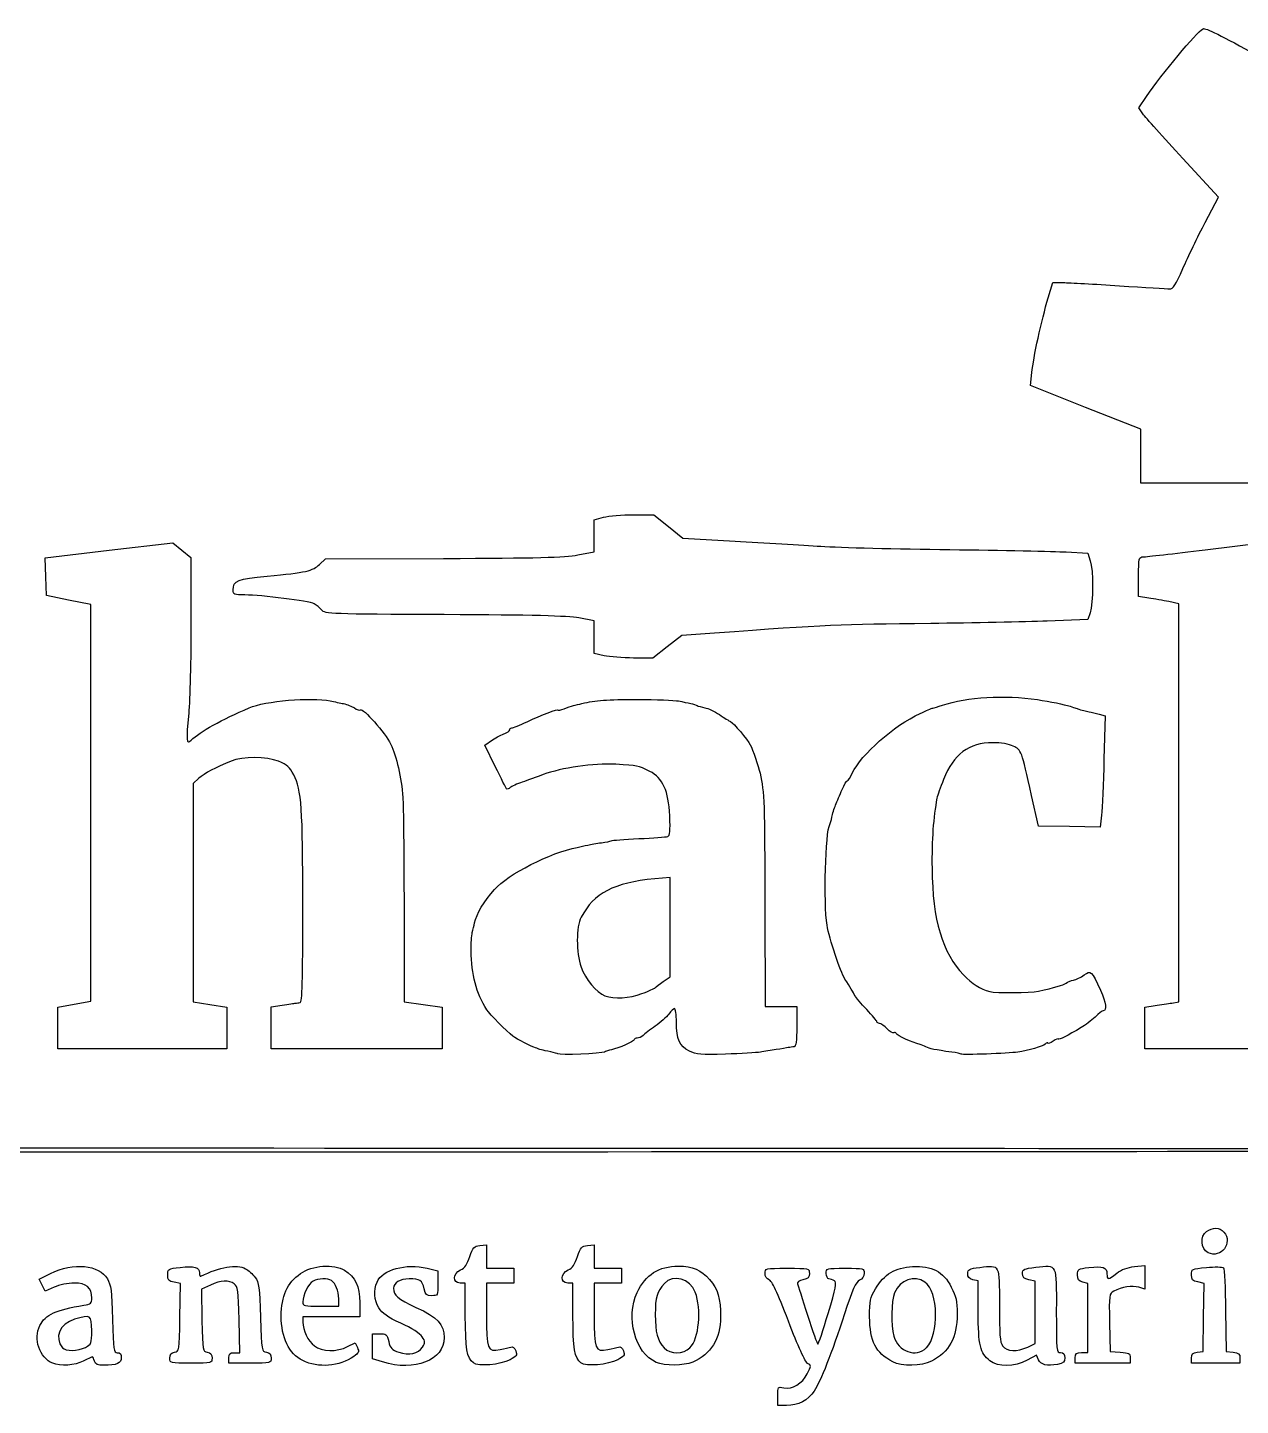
# Model space of a CAD drawing. Extents: x 1.8 to 46.9, y 1982.2 to 1997.9.
# Drawn here: x 23.91 to 35.88, y 1982.18 to 1995.77 of the extents above; entities that cross this region are included whole.
import ezdxf

# ---------------------------------------------------------------- set-up
doc = ezdxf.new("R2010")
doc.units = 0
doc.layers.add('Image', color=7, linetype='CONTINUOUS')

msp = doc.modelspace()

# ---------------------------------------------------------------- linework, layer by layer
at = {"layer": 'Image', "color": 7}
for points in [[(34.913821, 1994.916423), (34.871626, 1994.975692), (34.947549, 1995.087141)], [(35.527512, 1993.845503), (35.658497, 1994.095305), (35.307259, 1994.47623)], [(33.979264, 1993.101308), (34.023964, 1993.25223), (34.130206, 1993.251784)], [(36.386418, 1991.58169), (36.362231, 1991.274644), (35.627168, 1991.274644), (34.892107, 1991.274644), (34.891857, 1991.540056), (34.891607, 1991.805468), (34.34805, 1992.021871), (33.804492, 1992.238273), (33.817775, 1992.365346)], [(29.339167, 1990.566357), (29.500499, 1990.597062), (29.500499, 1990.754612), (29.500499, 1990.912135), (29.594462, 1990.937275)], [(29.888798, 1990.962415), (30.089166, 1990.962415), (30.232957, 1990.846236), (30.376749, 1990.730057), (30.890987, 1990.70086)], [(24.213071, 1985.900181), (24.213071, 1986.104725), (24.374403, 1986.134365), (24.535732, 1986.164013), (24.535732, 1988.12082), (24.535732, 1990.077588), (24.317162, 1990.121118), (24.098592, 1990.164648), (24.092817, 1990.350963), (24.087042, 1990.537278), (24.717238, 1990.611798), (25.347431, 1990.686318), (25.43613, 1990.613628), (25.524829, 1990.540938), (25.524829, 1989.896506)], [(35.526132, 1990.616346), (36.087358, 1990.684656), (36.177152, 1990.621364), (36.266945, 1990.558071), (36.26132, 1988.994681), (36.255695, 1987.431289), (36.401427, 1987.580928)], [(26.793227, 1990.472104), (26.85142, 1990.527867), (28.014631, 1990.531767)], [(34.157256, 1990.595545), (34.369661, 1990.583823), (34.394381, 1990.50925)], [(34.970097, 1990.140697), (34.871216, 1990.155179), (34.871216, 1990.350576)], [(35.199085, 1986.146627), (35.266742, 1986.15829), (35.266742, 1988.121423), (35.266742, 1990.08456), (35.167861, 1990.105387)], [(34.392956, 1989.995901), (34.370374, 1989.927838), (33.97023, 1989.912853)], [(29.599389, 1989.572347), (29.500507, 1989.592972), (29.500507, 1989.754738), (29.500507, 1989.916504), (29.349594, 1989.944434)], [(30.688096, 1989.794953), (30.366554, 1989.77183), (30.222788, 1989.659348), (30.079024, 1989.546866), (29.888595, 1989.549341)], [(34.482644, 1988.994521), (34.541564, 1988.979476), (34.529069, 1988.550208)], [(28.526364, 1988.478635), (28.422327, 1988.690599), (28.498624, 1988.741082)], [(25.602887, 1988.363011), (25.545415, 1988.311786), (25.545415, 1987.235305), (25.545415, 1986.158822), (25.711953, 1986.132917), (25.878492, 1986.107005), (25.878492, 1985.901383), (25.878492, 1985.695759), (25.04587, 1985.695759), (24.213203, 1985.695759), (24.213071, 1985.900181)], [(34.504349, 1988.000698), (34.492387, 1987.880458), (34.18765, 1987.886158), (33.882912, 1987.891858), (33.815547, 1988.193701)], [(30.182254, 1986.359135), (30.249911, 1986.406392), (30.249911, 1986.896284), (30.249911, 1987.386172), (30.098998, 1987.371577)], [(27.626196, 1987.097405), (27.627321, 1986.157279), (27.814667, 1986.131682), (28.002013, 1986.106084), (28.002013, 1985.900873), (28.002013, 1985.695662), (27.158751, 1985.695662), (26.315675, 1985.695662), (26.315675, 1985.901909), (26.315675, 1986.10812), (26.424973, 1986.125002)], [(31.185032, 1987.074899), (31.186757, 1986.112127), (31.342879, 1986.112127), (31.499001, 1986.112127), (31.499001, 1985.914371)], [(36.266036, 1986.413137), (36.266036, 1986.157991), (36.442965, 1986.131659), (36.619894, 1986.105326), (36.619894, 1985.90051), (36.619894, 1985.695694), (35.776755, 1985.695694), (34.933678, 1985.695694), (34.933664, 1985.901456)], [(34.933664, 1985.901456), (34.933664, 1986.10729), (35.032545, 1986.121112)], [(29.142674, 1985.644456), (29.142498, 1985.64439)], [(33.120047, 1985.643016), (33.119858, 1985.643019)], [(28.374481, 1983.755986), (28.439003, 1983.762586), (28.439003, 1983.646775), (28.439003, 1983.530966), (28.574318, 1983.530966), (28.709633, 1983.530966), (28.709633, 1983.458096), (28.709633, 1983.385227), (28.574318, 1983.385227), (28.439003, 1983.385227), (28.439003, 1983.075523)], [(29.436133, 1983.755986), (29.500655, 1983.762586), (29.500655, 1983.646775), (29.500655, 1983.530966), (29.63597, 1983.530966), (29.771285, 1983.530966), (29.771285, 1983.458096), (29.771285, 1983.385227), (29.635969, 1983.385227), (29.500654, 1983.385227), (29.500654, 1983.075523)], [(24.176672, 1983.344053), (24.08821, 1983.303898), (24.05719, 1983.363898), (24.026155, 1983.423898), (24.139253, 1983.479255)], [(27.853511, 1983.531359), (27.960019, 1983.505844), (27.960019, 1983.383018)], [(34.830454, 1983.547076), (34.933666, 1983.556938), (34.933666, 1983.441236), (34.933666, 1983.325558), (34.872654, 1983.343101)], [(25.415745, 1983.044275), (25.42137, 1983.379843), (25.358415, 1983.392338)], [(25.716535, 1983.364765), (25.627511, 1983.32434), (25.633286, 1983.016527)], [(28.230681, 1983.063844), (28.230681, 1983.385146), (28.178646, 1983.385146)], [(29.292334, 1983.063844), (29.292334, 1983.385146), (29.240299, 1983.385146)], [(33.28915, 1983.103048), (33.28915, 1983.405161), (33.237115, 1983.418188)], [(33.77763, 1982.7541), (33.851183, 1982.789178), (33.851183, 1983.09592), (33.851183, 1983.40266), (33.788738, 1983.416483)], [(34.30916, 1982.698274), (34.371605, 1982.698274), (34.371605, 1983.039491), (34.371605, 1983.380711), (34.31957, 1983.393731)], [(35.448871, 1982.702054), (35.506111, 1982.708654), (35.511886, 1983.045159), (35.517511, 1983.381666), (35.454556, 1983.395488)], [(27.189753, 1983.192569), (27.189753, 1983.052045), (26.908755, 1983.052045), (26.62773, 1983.052045), (26.62773, 1982.999351)], [(26.804731, 1983.156097), (26.981659, 1983.156097), (26.981689, 1983.230355)], [(35.729387, 1983.113797), (35.735012, 1982.708447), (35.802677, 1982.701847)], [(25.952699, 1982.698195), (26.006196, 1982.698195), (25.999596, 1983.022575)], [(34.584404, 1982.993784), (34.590179, 1982.708595), (34.68906, 1982.70222)], [(27.069004, 1982.757519), (27.144364, 1982.795949), (27.166151, 1982.747926)], [(27.413636, 1982.606567), (27.314754, 1982.636972), (27.314754, 1982.761228), (27.314754, 1982.885487), (27.385546, 1982.885487)], [(26.107381, 1982.594125), (25.899201, 1982.594125), (25.899201, 1982.64616)], [(33.883857, 1982.628031), (33.864455, 1982.672251), (33.771496, 1982.622819)], [(34.787942, 1982.64498), (34.787942, 1982.594093), (34.517324, 1982.594093), (34.246708, 1982.594093), (34.246715, 1982.646239)], [(35.870335, 1982.644607), (35.870335, 1982.593877), (35.63093, 1982.593877), (35.391525, 1982.593877), (35.391631, 1982.644814)], [(26.626832, 1982.620186), (26.627014, 1982.620101)], [(28.309826, 1982.597468), (28.30969, 1982.597492)], [(29.371493, 1982.597468), (29.371342, 1982.597492)], [(30.112978, 1982.602613), (30.112983, 1982.602817)], [(33.403992, 1982.618619), (33.403923, 1982.618417)], [(31.396798, 1982.177736), (31.31148, 1982.177736), (31.311561, 1982.270906)]]:
    msp.add_lwpolyline(points, dxfattribs=at)
for points in [[(29.59929, 1989.572411)], [(29.97095, 1986.239222)], [(35.555921, 1983.684092)], [(24.484722, 1982.750728)], [(25.316379, 1982.644821)], [(30.446481, 1982.747201)], [(32.778283, 1982.747568)], [(24.161057, 1982.593123)], [(27.4136, 1982.606554)], [(32.446082, 1982.60797)]]:
    msp.add_lwpolyline(points, close=True, dxfattribs=at)
for points in [[(34.947549, 1995.087141), (35.101013, 1995.31245), (35.440644, 1995.718899), (35.505995, 1995.755471)], [(35.505995, 1995.755471), (35.527512, 1995.767588), (35.690843, 1995.687284), (36.046846, 1995.489354)], [(35.307259, 1994.47623), (35.114069, 1994.685737), (34.937031, 1994.883825), (34.913821, 1994.916423)], [(35.308622, 1993.39274), (35.356959, 1993.504369), (35.45547, 1993.708113), (35.527512, 1993.845503)], [(35.17615, 1993.190223), (35.212765, 1993.189859), (35.236398, 1993.225978), (35.308622, 1993.39274)], [(34.130206, 1993.251784), (34.188639, 1993.251538), (34.437863, 1993.237702), (34.684021, 1993.221004)], [(33.817775, 1992.365346), (33.832917, 1992.511517), (33.913997, 1992.880887), (33.979264, 1993.101308)], [(34.684021, 1993.221004), (34.930174, 1993.204318), (35.151636, 1993.190465), (35.17615, 1993.190223)], [(29.594462, 1990.937275), (29.646152, 1990.95109), (29.778593, 1990.962415), (29.888798, 1990.962415)], [(30.890987, 1990.70086), (31.173815, 1990.68481), (31.555102, 1990.662445), (31.73829, 1990.65118)], [(31.73829, 1990.65118), (31.921464, 1990.639908), (32.492893, 1990.625425), (33.008107, 1990.618983)], [(28.014631, 1990.531767), (28.940527, 1990.534767), (29.210752, 1990.541922), (29.339167, 1990.566357)], [(33.008107, 1990.618983), (33.52332, 1990.612608), (34.040434, 1990.602003), (34.157256, 1990.595545)], [(34.394381, 1990.50925), (34.424569, 1990.41778), (34.423691, 1990.088841), (34.392956, 1989.995901)], [(34.871216, 1990.350576), (34.871216, 1990.539024), (34.872941, 1990.546008), (34.918068, 1990.547001)], [(34.918068, 1990.547001), (34.943853, 1990.54757), (35.217457, 1990.578771), (35.526132, 1990.616346)], [(26.277121, 1990.357103), (26.662512, 1990.393478), (26.725904, 1990.407601), (26.793227, 1990.472104)], [(25.940854, 1990.221881), (25.940854, 1990.312285), (25.983341, 1990.329373), (26.277121, 1990.357103)], [(26.057142, 1990.171331), (25.947869, 1990.171331), (25.940854, 1990.174331), (25.940854, 1990.221881)], [(26.739518, 1990.083972), (26.688203, 1990.111436), (26.22034, 1990.171331), (26.057142, 1990.171331)], [(35.167861, 1990.105387), (35.113486, 1990.116847), (35.024495, 1990.132747), (34.970097, 1990.140697)], [(26.814301, 1990.021654), (26.796758, 1990.043359), (26.763016, 1990.071417), (26.739518, 1990.083972)], [(28.02253, 1989.977269), (26.896146, 1989.981994), (26.84503, 1989.983869), (26.814301, 1990.021654)], [(29.349594, 1989.944434), (29.23708, 1989.965262), (28.899419, 1989.973617), (28.02253, 1989.977269)], [(25.524829, 1989.896506), (25.524829, 1989.542069), (25.514734, 1989.140496), (25.502239, 1989.004121)], [(32.820688, 1989.889813), (31.912511, 1989.880048), (31.803456, 1989.875173), (30.688096, 1989.794953)], [(33.97023, 1989.912853), (33.750146, 1989.904573), (33.232858, 1989.894246), (32.820688, 1989.889813)], [(29.888595, 1989.549341), (29.783867, 1989.550766), (29.653682, 1989.561086), (29.59929, 1989.572411)], [(26.097425, 1989.057994), (26.258118, 1989.126589), (26.707008, 1989.164722), (26.898868, 1989.126079)], [(32.935416, 1989.084086), (33.178887, 1989.164741), (33.549272, 1989.186514), (33.872167, 1989.139144)], [(25.525894, 1988.737781), (25.613401, 1988.82233), (25.831166, 1988.944337), (26.097425, 1989.057994)], [(26.898868, 1989.126079), (26.938948, 1989.117994), (26.998335, 1989.105986), (27.030835, 1989.099341)], [(27.030835, 1989.099341), (27.063363, 1989.092741), (27.110927, 1989.073541), (27.136572, 1989.056726)], [(27.136572, 1989.056726), (27.162357, 1989.039941), (27.188607, 1989.031586), (27.195222, 1989.038186)], [(27.195222, 1989.038186), (27.21887, 1989.061834), (27.442945, 1988.809552), (27.493863, 1988.701927)], [(28.840025, 1988.921606), (28.983497, 1988.989391), (29.146795, 1989.050546), (29.146795, 1989.036485)], [(29.146795, 1989.036485), (29.146795, 1989.03161), (29.172572, 1989.03746), (29.204035, 1989.049662)], [(29.204035, 1989.049662), (29.23552, 1989.061827), (29.27767, 1989.07565), (29.297712, 1989.080367)], [(29.297712, 1989.080367), (29.317647, 1989.085092), (29.355222, 1989.093972), (29.380969, 1989.100137)], [(29.380969, 1989.100137), (29.518436, 1989.133054), (29.624493, 1989.140952), (29.927406, 1989.140832)], [(29.927406, 1989.140832), (30.110581, 1989.140832), (30.293261, 1989.133932), (30.333334, 1989.125614)], [(30.333334, 1989.125614), (30.373414, 1989.117334), (30.427297, 1989.106197), (30.453102, 1989.100894)], [(30.453102, 1989.100894), (30.478887, 1989.095569), (30.507664, 1989.08657), (30.517017, 1989.080787)], [(30.517017, 1989.080787), (30.526279, 1989.075087), (30.560419, 1989.065502), (30.592702, 1989.05963)], [(30.592702, 1989.05963), (30.62496, 1989.053855), (30.68988, 1989.02285), (30.736973, 1988.990892)], [(32.716842, 1989.003679), (32.774082, 1989.030499), (32.830285, 1989.054146), (32.841739, 1989.056201)], [(32.841739, 1989.056201), (32.853161, 1989.058226), (32.895341, 1989.070826), (32.935416, 1989.084086)], [(33.872167, 1989.139144), (34.001713, 1989.120146), (34.137082, 1989.092599), (34.194828, 1989.073496)], [(34.194828, 1989.073496), (34.21768, 1989.065906), (34.24348, 1989.058084), (34.252068, 1989.056081)], [(34.252068, 1989.056081), (34.26055, 1989.054056), (34.270143, 1989.050606), (34.27279, 1989.048296)], [(34.27279, 1989.048296), (34.277815, 1989.044171), (34.299798, 1989.038359), (34.382089, 1989.019234)], [(34.382089, 1989.019234), (34.404941, 1989.013909), (34.450226, 1989.002794), (34.482644, 1988.994521)], [(25.502239, 1989.004121), (25.476994, 1988.728143), (25.480189, 1988.693637), (25.525894, 1988.737781)], [(28.688766, 1988.859949), (28.700188, 1988.859949), (28.768247, 1988.887692), (28.840025, 1988.921606)], [(30.736973, 1988.990892), (30.784043, 1988.958935), (30.833194, 1988.92811), (30.846164, 1988.92238)], [(30.846164, 1988.92238), (30.873329, 1988.910417), (31.012624, 1988.74664), (31.04143, 1988.692836)], [(32.047021, 1988.413436), (32.135987, 1988.600006), (32.454676, 1988.880833), (32.716842, 1989.003679)], [(28.498624, 1988.741082), (28.540579, 1988.768839), (28.595861, 1988.798217), (28.621476, 1988.806339)], [(28.621476, 1988.806339), (28.646991, 1988.814424), (28.668043, 1988.829852), (28.668043, 1988.840524)], [(28.668043, 1988.840524), (28.668043, 1988.851212), (28.677306, 1988.859949), (28.688766, 1988.859949)], [(27.493863, 1988.701927), (27.552543, 1988.577889), (27.599361, 1988.373017), (27.614774, 1988.172838)], [(31.04143, 1988.692836), (31.064552, 1988.649719), (31.123917, 1988.477438), (31.137197, 1988.415058)], [(33.433148, 1988.714116), (33.19672, 1988.714116), (33.04431, 1988.600836), (32.9466, 1988.352455)], [(33.634605, 1988.680591), (33.592927, 1988.700354), (33.510292, 1988.714116), (33.433148, 1988.714116)], [(33.815547, 1988.193701), (33.71547, 1988.642215), (33.715443, 1988.642233), (33.634605, 1988.680591)], [(25.920097, 1988.532284), (25.767377, 1988.470597), (25.658344, 1988.412413), (25.602887, 1988.363011)], [(26.389422, 1988.530559), (26.26867, 1988.577989), (26.035444, 1988.578829), (25.920097, 1988.532284)], [(26.538103, 1988.398226), (26.500498, 1988.473656), (26.47379, 1988.497423), (26.389422, 1988.530559)], [(28.638293, 1988.258499), (28.634093, 1988.263074), (28.583573, 1988.362055), (28.526364, 1988.478635)], [(29.713504, 1988.501136), (29.494907, 1988.511688), (29.176585, 1988.466681), (28.998426, 1988.400031)], [(30.04946, 1988.431769), (29.933757, 1988.490298), (29.932482, 1988.490568), (29.713504, 1988.501136)], [(34.529069, 1988.550208), (34.522169, 1988.314109), (34.510994, 1988.06683), (34.504349, 1988.000698)], [(26.627709, 1987.095646), (26.627502, 1988.082298), (26.616549, 1988.24074), (26.538103, 1988.398226)], [(28.998426, 1988.400031), (28.936904, 1988.377021), (28.844403, 1988.343601), (28.792903, 1988.325766)], [(30.246505, 1987.993287), (30.235615, 1988.239613), (30.178765, 1988.366358), (30.04946, 1988.431769)], [(31.137197, 1988.415058), (31.180592, 1988.211525), (31.183037, 1988.142895), (31.185032, 1987.074899)], [(31.946948, 1988.25105), (31.967416, 1988.299718), (31.990366, 1988.339523), (31.997963, 1988.339523)], [(31.997963, 1988.339523), (32.005658, 1988.339523), (32.027618, 1988.372786), (32.047021, 1988.413436)], [(32.9466, 1988.352455), (32.915648, 1988.273763), (32.886781, 1988.191058), (32.882476, 1988.168675)], [(28.672711, 1988.271834), (28.658101, 1988.260006), (28.642636, 1988.253999), (28.638293, 1988.258499)], [(28.792903, 1988.325766), (28.741371, 1988.307931), (28.687299, 1988.283653), (28.672711, 1988.271834)], [(31.882606, 1988.099646), (31.897494, 1988.134258), (31.926481, 1988.202393), (31.946948, 1988.25105)], [(27.614774, 1988.172838), (27.620549, 1988.098416), (27.625664, 1987.614475), (27.626196, 1987.097405)], [(31.845241, 1987.980294), (31.850866, 1988.011321), (31.867561, 1988.06503), (31.882606, 1988.099646)], [(32.882476, 1988.168675), (32.845801, 1987.978255), (32.830208, 1987.757867), (32.833448, 1987.475523)], [(30.22657, 1987.789514), (30.24889, 1987.796789), (30.253202, 1987.841504), (30.246505, 1987.993287)], [(31.825306, 1987.907919), (31.830631, 1987.916694), (31.839399, 1987.949266), (31.845241, 1987.980294)], [(29.940933, 1987.768304), (30.082359, 1987.774829), (30.210899, 1987.784384), (30.22657, 1987.789514)], [(31.798141, 1986.913578), (31.762846, 1987.133474), (31.781934, 1987.83611), (31.825306, 1987.907919)], [(28.518986, 1987.267448), (28.64917, 1987.416192), (29.072345, 1987.631375), (29.334204, 1987.681994)], [(29.334204, 1987.681994), (29.362824, 1987.687469), (29.409673, 1987.697587), (29.438295, 1987.704344)], [(29.438295, 1987.704344), (29.466915, 1987.711019), (29.527289, 1987.721504), (29.572439, 1987.727489)], [(29.572439, 1987.727489), (29.617612, 1987.733489), (29.661139, 1987.742429), (29.669164, 1987.747394)], [(29.669164, 1987.747394), (29.677151, 1987.752269), (29.799509, 1987.761764), (29.940933, 1987.768304)], [(32.833448, 1987.475523), (32.839223, 1986.961218), (32.934164, 1986.639827), (33.143502, 1986.424865)], [(28.32186, 1986.937153), (28.341533, 1987.025783), (28.414287, 1987.147841), (28.518986, 1987.267448)], [(30.098998, 1987.371577), (29.693706, 1987.332427), (29.499636, 1987.231522), (29.373732, 1986.99449)], [(26.601932, 1986.15129), (26.622399, 1986.153165), (26.627979, 1986.357148), (26.627709, 1987.095646)], [(29.373732, 1986.99449), (29.323077, 1986.899126), (29.322342, 1986.643826), (29.372307, 1986.501672)], [(28.287855, 1986.663762), (28.287105, 1986.732462), (28.292055, 1986.812082), (28.299278, 1986.840705)], [(28.299278, 1986.840705), (28.306178, 1986.869325), (28.31628, 1986.912735), (28.32186, 1986.937153)], [(31.974751, 1986.382753), (31.929203, 1986.453028), (31.818815, 1986.784819), (31.798141, 1986.913578)], [(28.443632, 1986.080895), (28.338478, 1986.245876), (28.290512, 1986.425311), (28.287855, 1986.663762)], [(29.372307, 1986.501672), (29.414074, 1986.382802), (29.524947, 1986.249736), (29.607725, 1986.219115)], [(34.333123, 1986.423317), (34.400518, 1986.473139), (34.407605, 1986.466524), (34.494719, 1986.272352)], [(29.97094, 1986.239218), (30.038523, 1986.264297), (30.098469, 1986.290922), (30.104182, 1986.298355)], [(30.104182, 1986.298355), (30.109957, 1986.30578), (30.145027, 1986.33314), (30.182254, 1986.359135)], [(32.074191, 1986.217942), (32.057451, 1986.251369), (32.024099, 1986.306621), (31.974751, 1986.382753)], [(33.143502, 1986.424865), (33.231542, 1986.33446), (33.306667, 1986.286926), (33.403714, 1986.26024)], [(33.882497, 1986.26384), (34.037609, 1986.296487), (34.132584, 1986.324027), (34.155373, 1986.342947)], [(34.155373, 1986.342947), (34.168933, 1986.354234), (34.202016, 1986.367682), (34.228821, 1986.372849)], [(34.228821, 1986.372849), (34.255641, 1986.378024), (34.302568, 1986.400719), (34.333123, 1986.423317)], [(29.607725, 1986.219115), (29.698957, 1986.185365), (29.848166, 1986.19363), (29.97095, 1986.239222)], [(32.189097, 1986.082633), (32.134039, 1986.140825), (32.082323, 1986.201712), (32.074191, 1986.217942)], [(33.403714, 1986.26024), (33.459814, 1986.244835), (33.804524, 1986.247355), (33.882497, 1986.26384)], [(34.494719, 1986.272352), (34.550422, 1986.148201), (34.560284, 1986.070645), (34.520504, 1986.070359)], [(26.424973, 1986.125002), (26.485085, 1986.134265), (26.543627, 1986.143452), (26.555079, 1986.145365)], [(26.555079, 1986.145365), (26.566509, 1986.14724), (26.587607, 1986.14994), (26.601932, 1986.15129)], [(28.700175, 1985.820686), (28.636238, 1985.869181), (28.473128, 1986.034601), (28.443632, 1986.080895)], [(30.237373, 1986.037516), (30.215855, 1986.007898), (30.15587, 1985.954485), (30.104344, 1985.918807)], [(30.294613, 1986.091366), (30.28475, 1986.091366), (30.259003, 1986.067133), (30.237373, 1986.037516)], [(30.312418, 1985.957037), (30.312418, 1986.03092), (30.30443, 1986.091366), (30.294613, 1986.091366)], [(32.289625, 1985.961216), (32.289397, 1985.969789), (32.244153, 1986.024441), (32.189097, 1986.082633)], [(34.520504, 1986.070359), (34.513079, 1986.070359), (34.477432, 1986.042444), (34.441151, 1986.008424)], [(35.032545, 1986.121112), (35.086913, 1986.128702), (35.16188, 1986.140192), (35.199085, 1986.146627)], [(30.104344, 1985.918807), (30.052812, 1985.883137), (29.998287, 1985.841801), (29.983167, 1985.826943)], [(30.440982, 1985.673168), (30.341542, 1985.723898), (30.312418, 1985.78817), (30.312418, 1985.957037)], [(31.499001, 1985.914371), (31.499001, 1985.770893), (31.491801, 1985.716175), (31.472954, 1985.715018)], [(32.315943, 1985.945241), (32.301588, 1985.94545), (32.289625, 1985.952666), (32.289625, 1985.961216)], [(32.390913, 1985.893281), (32.363995, 1985.921669), (32.330238, 1985.945054), (32.315943, 1985.945241)], [(32.456785, 1985.852144), (32.447523, 1985.846444), (32.417823, 1985.864901), (32.390913, 1985.893281)], [(34.305836, 1985.904971), (34.170575, 1985.823785), (34.080382, 1985.77835), (34.080382, 1985.7914)], [(34.441151, 1986.008424), (34.404881, 1985.974412), (34.343972, 1985.927858), (34.305836, 1985.904971)], [(28.922945, 1985.704968), (28.888183, 1985.71384), (28.738707, 1985.791478), (28.700175, 1985.820686)], [(29.896115, 1985.784313), (29.896115, 1985.766966), (29.742199, 1985.699872), (29.671061, 1985.686179)], [(29.925927, 1985.799936), (29.90945, 1985.799936), (29.89613, 1985.792961), (29.896115, 1985.784313)], [(29.983167, 1985.826943), (29.968025, 1985.812086), (29.942277, 1985.799936), (29.925927, 1985.799936)], [(32.480703, 1985.846819), (32.476953, 1985.855496), (32.466093, 1985.857851), (32.456785, 1985.852144)], [(32.716678, 1985.737998), (32.638952, 1985.755571), (32.490906, 1985.82383), (32.480703, 1985.846819)], [(33.976312, 1985.749857), (33.976312, 1985.757282), (33.96462, 1985.753757), (33.950265, 1985.741975)], [(34.028347, 1985.770535), (33.999727, 1985.751777), (33.976312, 1985.742485), (33.976312, 1985.749857)], [(34.080382, 1985.7914), (34.080382, 1985.798675), (34.056997, 1985.789225), (34.028347, 1985.770535)], [(28.943668, 1985.696785), (28.940668, 1985.699035), (28.931443, 1985.702785), (28.922945, 1985.704968)], [(29.073296, 1985.664378), (28.992138, 1985.681088), (28.950072, 1985.691618), (28.943668, 1985.696785)], [(29.142498, 1985.64439), (29.138598, 1985.64829), (29.10739, 1985.65735), (29.073296, 1985.664378)], [(29.601783, 1985.662764), (29.577866, 1985.647966), (29.155988, 1985.631136), (29.142674, 1985.644456)], [(29.671061, 1985.686179), (29.646078, 1985.681304), (29.614773, 1985.670819), (29.601783, 1985.662764)], [(30.795967, 1985.642044), (30.553002, 1985.634064), (30.51021, 1985.637844), (30.440982, 1985.673168)], [(31.14062, 1985.662151), (31.103023, 1985.656001), (30.947906, 1985.647009), (30.795967, 1985.642044)], [(31.296742, 1985.686728), (31.248487, 1985.679303), (31.178222, 1985.668233), (31.14062, 1985.662151)], [(31.415714, 1985.706836), (31.398441, 1985.703236), (31.344996, 1985.694138), (31.296742, 1985.686728)], [(31.472954, 1985.715018), (31.458599, 1985.714193), (31.432874, 1985.710443), (31.415714, 1985.706836)], [(32.773145, 1985.714208), (32.75348, 1985.724708), (32.72813, 1985.735418), (32.716678, 1985.737998)], [(33.028733, 1985.662233), (32.860468, 1985.684898), (32.807983, 1985.695571), (32.773145, 1985.714208)], [(33.119858, 1985.643019), (33.115283, 1985.647444), (33.074438, 1985.656091), (33.028733, 1985.662233)], [(33.678341, 1985.662306), (33.59051, 1985.648656), (33.130326, 1985.632719), (33.120047, 1985.643016)], [(33.950265, 1985.741975), (33.922253, 1985.71901), (33.785798, 1985.679027), (33.678341, 1985.662306)], [(20.851179, 1984.717384), (33.556291, 1984.717384), (39.929668, 1984.710409), (39.929668, 1984.696571)], [(39.929668, 1984.696571), (39.929668, 1984.682704), (33.556291, 1984.675774), (20.851179, 1984.675774)], [(35.555942, 1983.684105), (35.484033, 1983.719745), (35.474864, 1983.847002), (35.5408, 1983.893214)], [(35.5408, 1983.893214), (35.603462, 1983.937089), (35.668595, 1983.935237), (35.711032, 1983.888339)], [(35.711032, 1983.888339), (35.805844, 1983.783584), (35.682569, 1983.621287), (35.555921, 1983.684092)], [(28.275599, 1983.645412), (28.306019, 1983.737512), (28.317374, 1983.750193), (28.374481, 1983.755986)], [(29.337252, 1983.645412), (29.367672, 1983.737512), (29.379019, 1983.750193), (29.436133, 1983.755986)], [(24.139253, 1983.479255), (24.3646, 1983.589509), (24.619859, 1983.565963), (24.700537, 1983.427483)], [(26.604134, 1983.478157), (26.721856, 1983.560961), (26.934151, 1983.577145), (27.039105, 1983.511322)], [(27.359921, 1983.395009), (27.416066, 1983.518204), (27.644862, 1983.581425), (27.853511, 1983.531359)], [(28.183971, 1983.514163), (28.225019, 1983.533565), (28.250939, 1983.570758), (28.275599, 1983.645412)], [(29.245624, 1983.514163), (29.286672, 1983.533565), (29.312584, 1983.570758), (29.337252, 1983.645412)], [(33.306576, 1983.539216), (33.506039, 1983.561798), (33.497323, 1983.578681), (33.497323, 1983.168958)], [(33.856904, 1983.540105), (34.071408, 1983.562958), (34.05937, 1983.588555), (34.05937, 1983.112406)], [(25.29546, 1983.465208), (25.29546, 1983.523243), (25.300035, 1983.52601), (25.416956, 1983.53924)], [(25.358415, 1983.392338), (25.30575, 1983.402966), (25.29546, 1983.414658), (25.29546, 1983.465208)], [(25.416956, 1983.53924), (25.559605, 1983.555448), (25.607703, 1983.54179), (25.607703, 1983.485278)], [(25.607703, 1983.485278), (25.607703, 1983.462695), (25.614603, 1983.447755), (25.623378, 1983.452158)], [(25.623378, 1983.452158), (25.802273, 1983.544238), (25.976157, 1983.573628), (26.063725, 1983.526543)], [(26.063725, 1983.526543), (26.09125, 1983.511663), (26.133295, 1983.473345), (26.157157, 1983.441186)], [(26.157157, 1983.441186), (26.195685, 1983.389286), (26.201745, 1983.344964), (26.21121, 1983.04567)], [(26.415006, 1983.059191), (26.415006, 1983.253817), (26.475411, 1983.387619), (26.604134, 1983.478157)], [(27.039105, 1983.511322), (27.147873, 1983.44311), (27.189673, 1983.354669), (27.189753, 1983.192569)], [(28.178646, 1983.385146), (28.102113, 1983.385146), (28.105829, 1983.477089), (28.183971, 1983.514163)], [(29.240299, 1983.385146), (29.163766, 1983.385146), (29.167482, 1983.477089), (29.245624, 1983.514163)], [(29.924707, 1983.291465), (30.008122, 1983.468367), (30.138893, 1983.551676), (30.333185, 1983.551676)], [(30.497947, 1983.29583), (30.448072, 1983.427743), (30.279641, 1983.474301), (30.193683, 1983.379935)], [(30.333185, 1983.551676), (30.469085, 1983.551676), (30.557043, 1983.513854), (30.639421, 1983.420029)], [(31.186603, 1983.480179), (31.186603, 1983.530617), (31.187503, 1983.530834), (31.405173, 1983.530834)], [(31.225768, 1983.41712), (31.201581, 1983.424815), (31.186603, 1983.448904), (31.186603, 1983.480179)], [(31.405173, 1983.530834), (31.622521, 1983.530834), (31.623744, 1983.530542), (31.623744, 1983.480449)], [(31.623744, 1983.480449), (31.623744, 1983.441202), (31.609659, 1983.42699), (31.560174, 1983.416107)], [(31.790275, 1983.478781), (31.790275, 1983.530441), (31.7917, 1983.530816), (31.977621, 1983.530816)], [(31.816323, 1983.426432), (31.801968, 1983.426639), (31.790275, 1983.450086), (31.790275, 1983.478781)], [(31.977621, 1983.530816), (32.160157, 1983.530816), (32.164967, 1983.529541), (32.164967, 1983.482104)], [(32.164967, 1983.482104), (32.164967, 1983.451834), (32.147162, 1983.425284), (32.118122, 1983.411949)], [(32.275497, 1983.328351), (32.360056, 1983.472196), (32.470708, 1983.538445), (32.641539, 1983.54756)], [(32.763482, 1983.394765), (32.660615, 1983.466832), (32.517726, 1983.416553), (32.46465, 1983.289399)], [(32.641539, 1983.54756), (32.831995, 1983.557655), (32.943036, 1983.498743), (33.023454, 1983.344801)], [(33.18508, 1983.478361), (33.18508, 1983.520323), (33.19837, 1983.526961), (33.306576, 1983.539216)], [(33.237115, 1983.418188), (33.200785, 1983.427263), (33.18508, 1983.445473), (33.18508, 1983.478361)], [(33.726293, 1983.478163), (33.726293, 1983.52167), (33.738518, 1983.527423), (33.856904, 1983.540105)], [(33.788738, 1983.416483), (33.74139, 1983.42684), (33.726293, 1983.441735), (33.726293, 1983.478163)], [(34.267535, 1983.465986), (34.267535, 1983.522116), (34.27331, 1983.525858), (34.380368, 1983.538428)], [(34.31957, 1983.393731), (34.279302, 1983.403826), (34.267535, 1983.420303), (34.267535, 1983.465986)], [(34.380368, 1983.538428), (34.519164, 1983.554636), (34.55897, 1983.540978), (34.55897, 1983.476643)], [(34.55897, 1983.476643), (34.55897, 1983.413981), (34.56617, 1983.414386), (34.654906, 1983.481968)], [(34.654906, 1983.481968), (34.702816, 1983.518531), (34.762105, 1983.540506), (34.830454, 1983.547076)], [(35.391609, 1983.467128), (35.391609, 1983.523678), (35.394759, 1983.525245), (35.541006, 1983.53882)], [(35.454556, 1983.395488), (35.402926, 1983.406918), (35.391609, 1983.419668), (35.391609, 1983.467128)], [(35.541006, 1983.53882), (35.623169, 1983.546515), (35.697899, 1983.545195), (35.707067, 1983.53582)], [(35.707067, 1983.53582), (35.71633, 1983.526558), (35.726207, 1983.336728), (35.729387, 1983.113797)], [(24.373239, 1983.384666), (24.311829, 1983.384416), (24.226924, 1983.366861), (24.176672, 1983.344053)], [(24.546155, 1983.235719), (24.546155, 1983.340765), (24.494607, 1983.385171), (24.373239, 1983.384666)], [(24.700537, 1983.427483), (24.736649, 1983.365511), (24.743744, 1983.309123), (24.750929, 1983.026762)], [(25.952511, 1983.376458), (25.897559, 1983.416583), (25.822725, 1983.41284), (25.716535, 1983.364765)], [(25.999596, 1983.022575), (25.993521, 1983.315276), (25.988969, 1983.349836), (25.952511, 1983.376458)], [(26.728756, 1983.404219), (26.683313, 1983.380039), (26.627801, 1983.266699), (26.627801, 1983.198405)], [(26.910919, 1983.410819), (26.876907, 1983.433409), (26.776695, 1983.429959), (26.728756, 1983.404219)], [(26.981689, 1983.230355), (26.981689, 1983.306594), (26.951419, 1983.383766), (26.910919, 1983.410819)], [(27.377996, 1983.13881), (27.330506, 1983.216694), (27.323576, 1983.315154), (27.359921, 1983.395009)], [(27.675279, 1983.426417), (27.58727, 1983.42673), (27.522877, 1983.387379), (27.522877, 1983.33327)], [(27.522877, 1983.33327), (27.522877, 1983.263063), (27.562605, 1983.229234), (27.743892, 1983.145101)], [(27.823747, 1983.327858), (27.805409, 1983.412102), (27.784499, 1983.426022), (27.675279, 1983.426417)], [(27.899216, 1983.260193), (27.847511, 1983.260193), (27.836239, 1983.270288), (27.823747, 1983.327858)], [(27.960019, 1983.383018), (27.960019, 1983.261178), (27.95954, 1983.260193), (27.899216, 1983.260193)], [(30.193683, 1983.379935), (30.119463, 1983.298433), (30.104185, 1983.246507), (30.104185, 1983.07561)], [(30.639421, 1983.420029), (30.720154, 1983.328086), (30.749384, 1983.22984), (30.748932, 1983.052068)], [(31.416861, 1983.008522), (31.307085, 1983.29476), (31.254069, 1983.408141), (31.225768, 1983.41712)], [(31.560174, 1983.416107), (31.524804, 1983.408412), (31.500564, 1983.391387), (31.505492, 1983.378022)], [(31.505492, 1983.378022), (31.510367, 1983.364732), (31.555366, 1983.225142), (31.605489, 1983.067795)], [(31.80955, 1983.085219), (31.885423, 1983.337379), (31.895972, 1983.392157), (31.87165, 1983.407562)], [(31.87165, 1983.407562), (31.855443, 1983.417657), (31.830618, 1983.426169), (31.816323, 1983.426432)], [(32.118122, 1983.411949), (32.080915, 1983.394947), (32.050517, 1983.326828), (31.970266, 1983.080745)], [(32.218039, 1983.052065), (32.217214, 1983.20941), (32.223664, 1983.240023), (32.275497, 1983.328351)], [(32.77837, 1982.747565), (32.906908, 1982.876103), (32.897155, 1983.301169), (32.763482, 1983.394765)], [(33.023454, 1983.344801), (33.071229, 1983.253361), (33.080994, 1983.20845), (33.080994, 1983.08023)], [(34.625542, 1983.304086), (34.579889, 1983.279636), (34.578772, 1983.271221), (34.584404, 1982.993784)], [(34.872654, 1983.343101), (34.807546, 1983.361708), (34.702261, 1983.345126), (34.625542, 1983.304086)], [(24.468084, 1983.166225), (24.536169, 1983.177115), (24.546155, 1983.18616), (24.546155, 1983.235719)], [(26.627801, 1983.198405), (26.627801, 1983.159202), (26.640821, 1983.156097), (26.804731, 1983.156097)], [(30.112983, 1982.602817), (29.905308, 1982.693252), (29.808884, 1983.045876), (29.924707, 1983.291465)], [(30.446504, 1982.747167), (30.5355, 1982.836163), (30.562579, 1983.124963), (30.497947, 1983.29583)], [(32.46465, 1983.289399), (32.430652, 1983.208055), (32.426565, 1982.970962), (32.457225, 1982.860454)], [(33.497323, 1983.168958), (33.497323, 1982.879142), (33.503473, 1982.802775), (33.529723, 1982.76526)], [(24.03483, 1982.966255), (24.090584, 1983.074093), (24.194539, 1983.122059), (24.468084, 1983.166225)], [(24.546134, 1982.917277), (24.546134, 1983.069333), (24.536271, 1983.075711), (24.375397, 1983.027506)], [(25.363208, 1982.702054), (25.409288, 1982.708654), (25.410135, 1982.714009), (25.415745, 1983.044275)], [(26.21121, 1983.04567), (26.221575, 1982.715667), (26.222902, 1982.708473), (26.26869, 1982.70196)], [(26.627014, 1982.620101), (26.491646, 1982.688373), (26.415006, 1982.847095), (26.415006, 1983.059191)], [(27.595635, 1982.988454), (27.464335, 1983.049129), (27.409619, 1983.086914), (27.377996, 1983.13881)], [(27.743892, 1983.145101), (27.956777, 1983.0463), (28.022266, 1982.976224), (28.022409, 1982.847074)], [(28.30969, 1982.597492), (28.245963, 1982.647479), (28.230681, 1982.73767), (28.230681, 1983.063844)], [(28.439003, 1983.075523), (28.439003, 1982.724729), (28.446991, 1982.704254), (28.575568, 1982.728362)], [(29.371342, 1982.597492), (29.307615, 1982.647479), (29.292334, 1982.73767), (29.292334, 1983.063844)], [(29.500654, 1983.075523), (29.500654, 1982.724729), (29.508634, 1982.704254), (29.637218, 1982.728362)], [(30.104185, 1983.07561), (30.104185, 1982.894483), (30.124915, 1982.817259), (30.192461, 1982.745026)], [(30.748932, 1983.052068), (30.74839, 1982.835756), (30.652651, 1982.680094), (30.474352, 1982.605613)], [(31.605489, 1983.067795), (31.655611, 1982.910425), (31.701445, 1982.781633), (31.707373, 1982.781564)], [(31.970266, 1983.080745), (31.842604, 1982.689331), (31.735857, 1982.418001), (31.670914, 1982.319854)], [(31.707373, 1982.781564), (31.713148, 1982.781564), (31.759266, 1982.918129), (31.80955, 1983.085219)], [(32.44607, 1982.607946), (32.278282, 1982.696595), (32.219342, 1982.811396), (32.218039, 1983.052065)], [(33.080994, 1983.08023), (33.080994, 1982.845823), (33.003879, 1982.704074), (32.826814, 1982.612995)], [(33.403923, 1982.618417), (33.307218, 1982.694496), (33.28915, 1982.770764), (33.28915, 1983.103048)], [(34.05937, 1983.112406), (34.05937, 1982.712179), (34.060795, 1982.698299), (34.10101, 1982.698299)], [(24.161029, 1982.593129), (24.03119, 1982.646843), (23.967305, 1982.835696), (24.03483, 1982.966255)], [(24.375397, 1983.027506), (24.23134, 1982.984358), (24.173834, 1982.847653), (24.257381, 1982.746978)], [(24.484724, 1982.750739), (24.543141, 1982.780956), (24.546134, 1982.789086), (24.546134, 1982.917277)], [(24.750929, 1983.026762), (24.758624, 1982.721978), (24.762089, 1982.698176), (24.798434, 1982.698176)], [(25.633286, 1983.016527), (25.638911, 1982.715159), (25.639886, 1982.708574), (25.685898, 1982.702061)], [(26.62773, 1982.999351), (26.62773, 1982.918834), (26.678745, 1982.814263), (26.742503, 1982.764119)], [(27.805491, 1982.854814), (27.785031, 1982.885992), (27.699541, 1982.940458), (27.595635, 1982.988454)], [(31.606732, 1982.592052), (31.582814, 1982.604809), (31.512394, 1982.759442), (31.416861, 1983.008522)], [(26.742503, 1982.764119), (26.815208, 1982.706924), (26.963997, 1982.703871), (27.069004, 1982.757519)], [(27.385546, 1982.885487), (27.450196, 1982.885487), (27.457929, 1982.878887), (27.474759, 1982.807415)], [(28.022409, 1982.847074), (28.022659, 1982.623774), (27.731571, 1982.508773), (27.4136, 1982.606554)], [(27.474759, 1982.807415), (27.490434, 1982.74119), (27.505509, 1982.725302), (27.574518, 1982.702555)], [(27.807066, 1982.751972), (27.837179, 1982.797947), (27.837036, 1982.806692), (27.805491, 1982.854814)], [(28.679737, 1982.753615), (28.698075, 1982.760515), (28.716427, 1982.74619), (28.727865, 1982.715965)], [(29.741387, 1982.753615), (29.759725, 1982.760515), (29.778077, 1982.74619), (29.789492, 1982.715965)], [(32.457225, 1982.860454), (32.499667, 1982.70768), (32.6763, 1982.645551), (32.778283, 1982.747568)], [(33.529723, 1982.76526), (33.569637, 1982.708253), (33.671892, 1982.703663), (33.77763, 1982.7541)], [(24.257381, 1982.746978), (24.288491, 1982.709486), (24.408799, 1982.711481), (24.484722, 1982.750728)], [(24.553302, 1982.656551), (24.548427, 1982.656551), (24.507784, 1982.637681), (24.462897, 1982.614911)], [(24.572974, 1982.614911), (24.566824, 1982.637763), (24.558094, 1982.656551), (24.553302, 1982.656551)], [(24.837569, 1982.648556), (24.837569, 1982.592936), (24.793777, 1982.574013), (24.663881, 1982.573563)], [(24.798434, 1982.698176), (24.825802, 1982.698176), (24.837569, 1982.683288), (24.837569, 1982.648556)], [(25.316355, 1982.644814), (25.316355, 1982.681429), (25.329383, 1982.697239), (25.363208, 1982.702054)], [(25.524559, 1982.594227), (25.317973, 1982.594227), (25.316379, 1982.594601), (25.316379, 1982.644821)], [(25.732713, 1982.644821), (25.732713, 1982.594624), (25.731138, 1982.594227), (25.524559, 1982.594227)], [(25.685898, 1982.702061), (25.719798, 1982.697186), (25.732713, 1982.681331), (25.732713, 1982.644821)], [(25.899201, 1982.64616), (25.899201, 1982.688168), (25.909566, 1982.698195), (25.952699, 1982.698195)], [(26.315535, 1982.64472), (26.315535, 1982.594515), (26.31396, 1982.594125), (26.107381, 1982.594125)], [(26.26869, 1982.70196), (26.30259, 1982.697085), (26.315535, 1982.681223), (26.315535, 1982.64472)], [(27.131606, 1982.660626), (26.989116, 1982.561427), (26.777052, 1982.54442), (26.626832, 1982.620186)], [(27.166151, 1982.747926), (27.185021, 1982.706654), (27.179974, 1982.694399), (27.131606, 1982.660626)], [(27.574518, 1982.702555), (27.677173, 1982.66873), (27.764707, 1982.687412), (27.807066, 1982.751972)], [(28.671547, 1982.627768), (28.575326, 1982.577361), (28.358588, 1982.559211), (28.309826, 1982.597468)], [(28.575568, 1982.728362), (28.61657, 1982.736057), (28.663449, 1982.747502), (28.679737, 1982.753615)], [(28.727865, 1982.715965), (28.744072, 1982.67299), (28.737127, 1982.66213), (28.671547, 1982.627768)], [(29.733212, 1982.627768), (29.63699, 1982.577361), (29.420256, 1982.559211), (29.371493, 1982.597468)], [(29.637218, 1982.728362), (29.678221, 1982.736057), (29.725099, 1982.747502), (29.741387, 1982.753615)], [(29.789492, 1982.715965), (29.8057, 1982.67299), (29.798755, 1982.66213), (29.733212, 1982.627768)], [(30.192461, 1982.745026), (30.253631, 1982.679731), (30.380126, 1982.680796), (30.446481, 1982.747201)], [(34.072533, 1982.582941), (33.968415, 1982.563269), (33.905648, 1982.578366), (33.883857, 1982.628031)], [(34.142658, 1982.647201), (34.142658, 1982.605666), (34.129638, 1982.593659), (34.072533, 1982.582941)], [(34.10101, 1982.698299), (34.131325, 1982.698299), (34.142658, 1982.684476), (34.142658, 1982.647201)], [(34.246715, 1982.646239), (34.246715, 1982.690189), (34.256577, 1982.698274), (34.30916, 1982.698274)], [(34.68906, 1982.70222), (34.778322, 1982.696445), (34.787942, 1982.69106), (34.787942, 1982.64498)], [(35.391631, 1982.644814), (35.391631, 1982.684594), (35.403856, 1982.696894), (35.448871, 1982.702054)], [(35.802677, 1982.701847), (35.858695, 1982.696522), (35.870335, 1982.686704), (35.870335, 1982.644607)], [(24.462897, 1982.614911), (24.379216, 1982.572228), (24.236514, 1982.561916), (24.161057, 1982.593123)], [(24.663881, 1982.573563), (24.601249, 1982.573335), (24.581502, 1982.582338), (24.572974, 1982.614911)], [(30.474352, 1982.605613), (30.3802, 1982.566291), (30.200072, 1982.564881), (30.112978, 1982.602613)], [(31.371133, 1982.352143), (31.456254, 1982.33514), (31.553404, 1982.39277), (31.602832, 1982.489663)], [(31.602832, 1982.489663), (31.643062, 1982.568562), (31.643219, 1982.572546), (31.606732, 1982.592052)], [(32.826814, 1982.612995), (32.730908, 1982.563675), (32.534797, 1982.561035), (32.446082, 1982.60797)], [(33.771496, 1982.622819), (33.647449, 1982.556864), (33.484792, 1982.554974), (33.403992, 1982.618619)], [(31.311561, 1982.270906), (31.311561, 1982.362298), (31.312686, 1982.363835), (31.371133, 1982.352143)], [(31.670914, 1982.319854), (31.610239, 1982.228177), (31.512958, 1982.177736), (31.396798, 1982.177736)]]:
    msp.add_open_spline(points, degree=3, dxfattribs=at)

doc.saveas('drawing.dxf')
